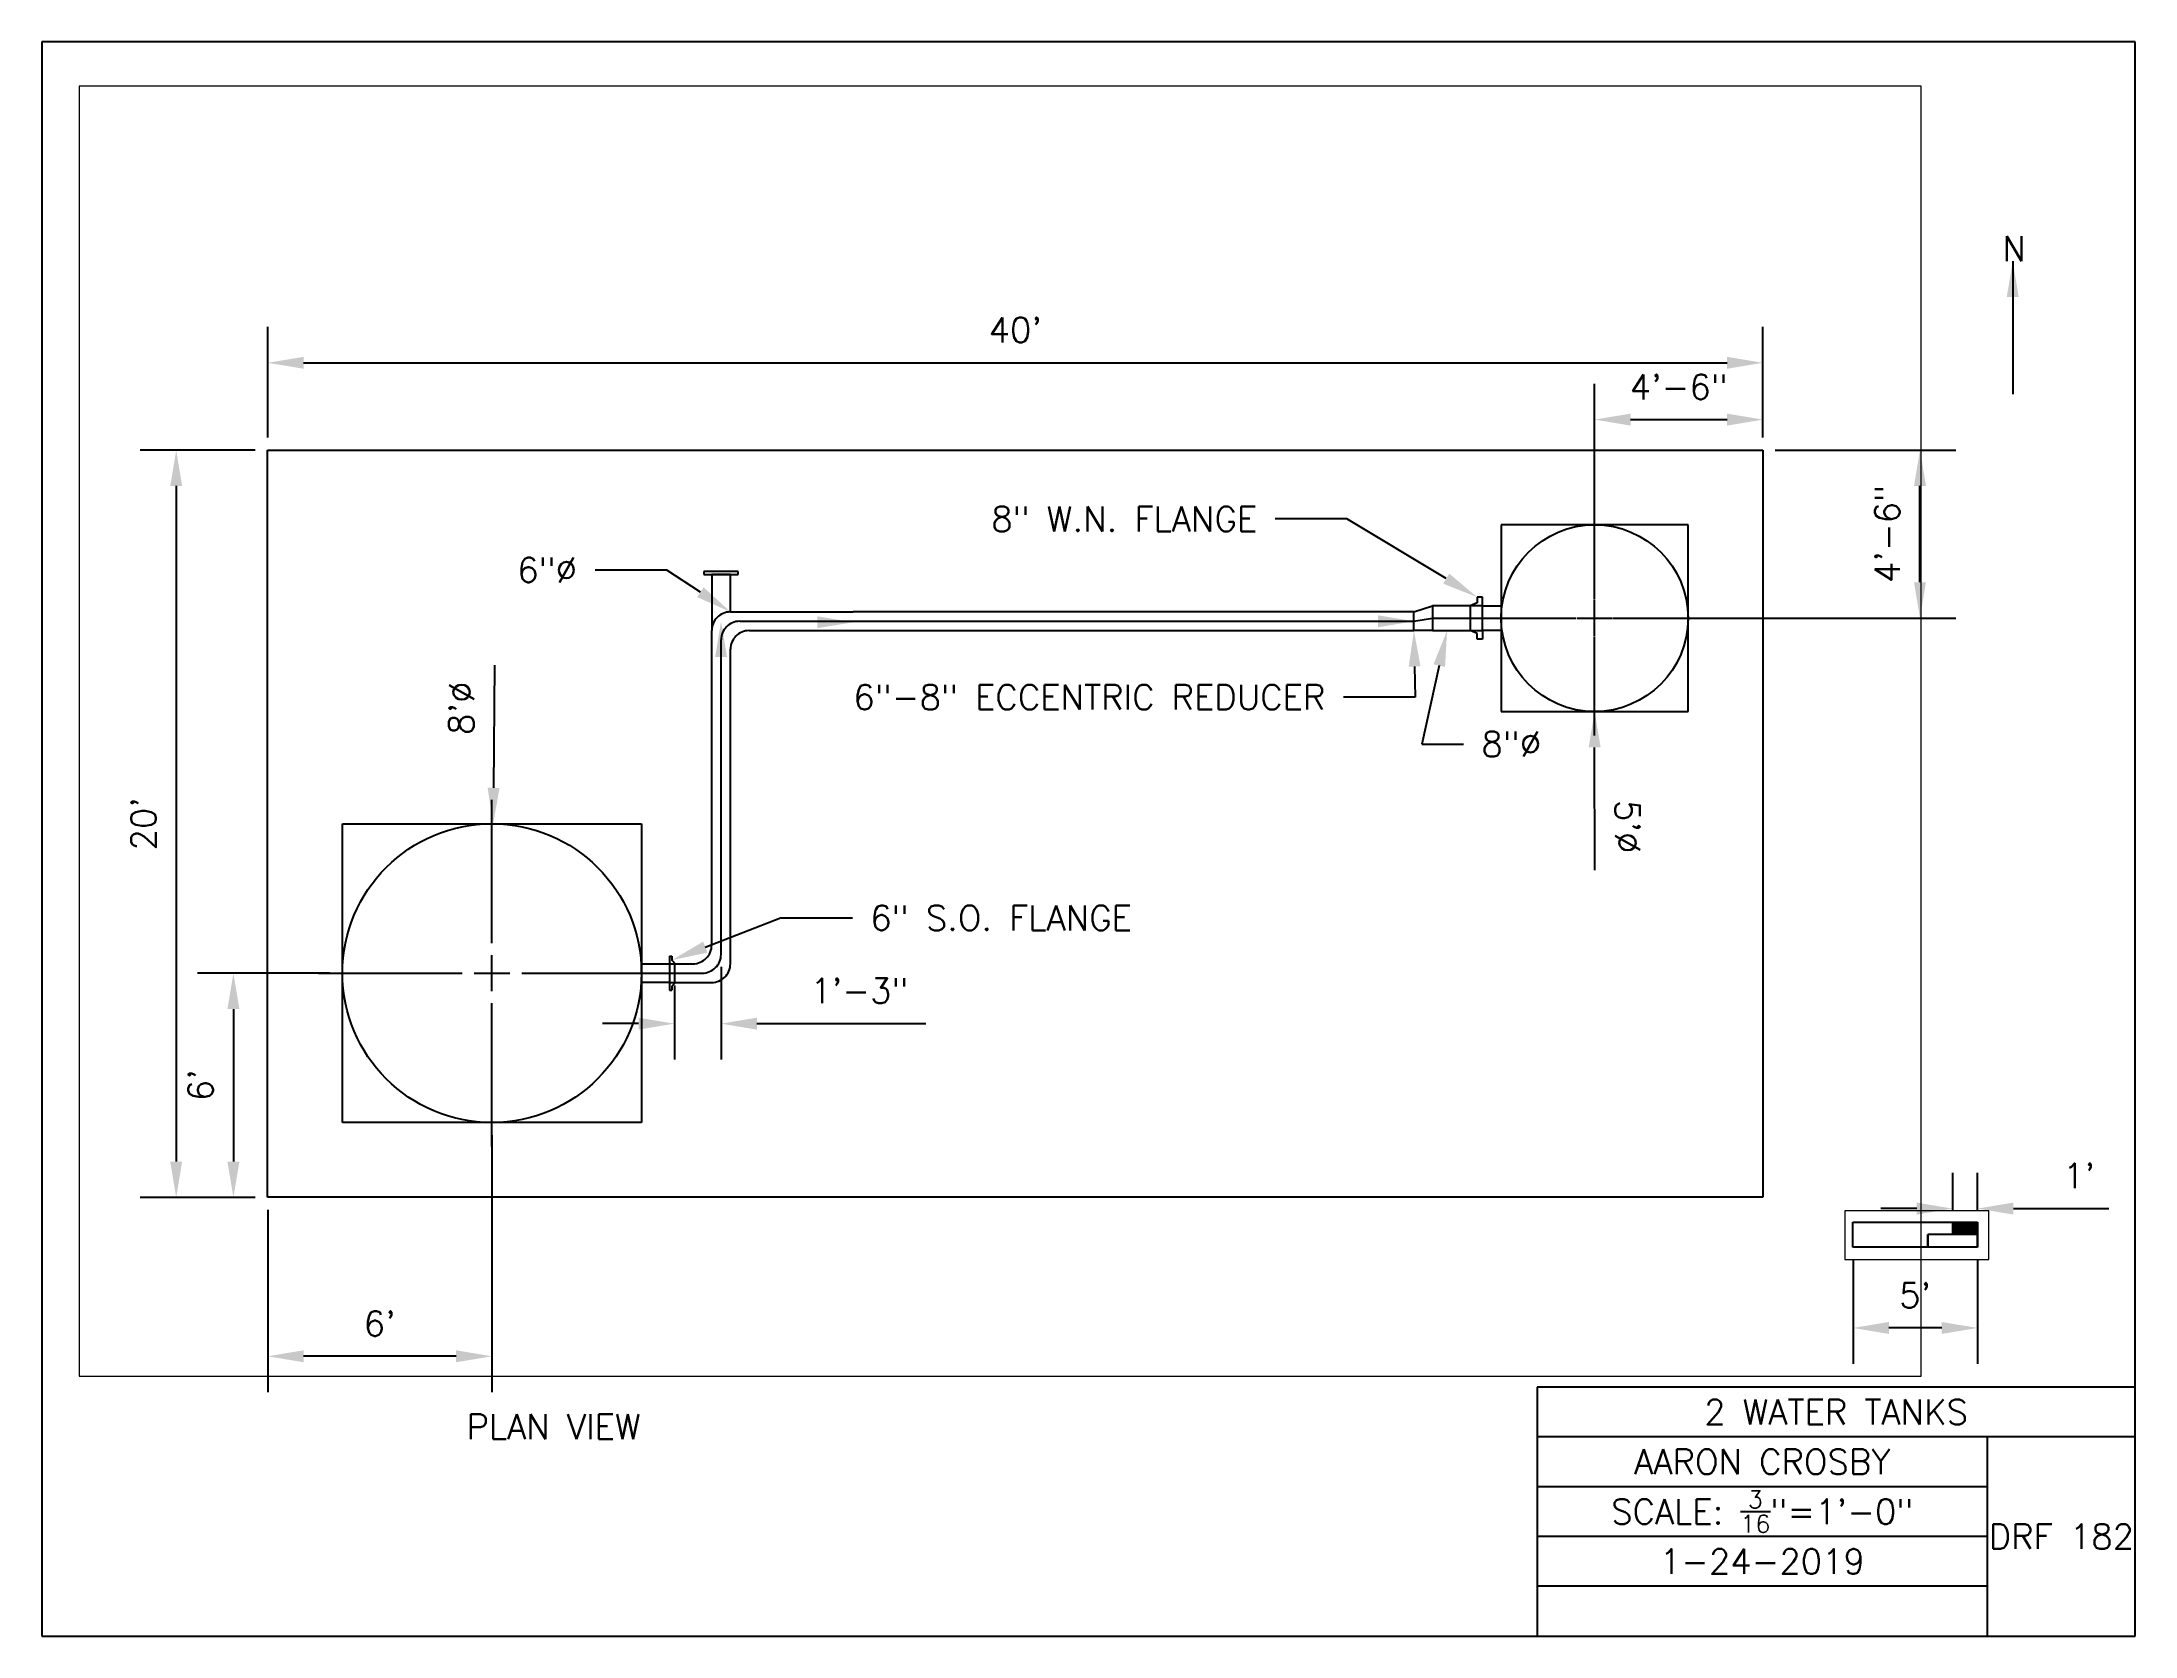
# Paper-space layout 'Layout1' of a CAD drawing. Header units: inches. Extents: x 0.1 to 10.6, y -0.1 to 7.9.
# The model-space entities are those that its viewports show. They can reach past a viewport. Long polylines and large blocks are cut down to what shows.
import ezdxf
from ezdxf import colors
from ezdxf.entities.mleader import LeaderData, LeaderLine
from ezdxf.math import Vec2, Vec3

# ---------------------------------------------------------------- set-up
doc = ezdxf.new("R2010")
doc.units = ezdxf.units.IN
doc.header["$MEASUREMENT"] = 0
doc.linetypes.add('CENTER2', pattern=[1.125, 0.75, -0.125, 0.125, -0.125])
doc.linetypes.add('HIDDEN', pattern=[0.375, 0.25, -0.125])
for name, color, linetype in [('1', 1, 'Continuous'), ('LAYER2', 2, 'HIDDEN'), ('LAYER4', 4, 'Continuous')]:
    doc.layers.add(name, color=color, linetype=linetype)
doc.styles.get("Standard").update_dxf_attribs({"font": 'romans.shx', "height": 0.125})
doc.dimstyles.new('rrrr', dxfattribs={"dimtxt": 0.125, "dimasz": 0.18, "dimexe": 0.18, "dimexo": 0.0625, "dimgap": 0.09, "dimtad": 1, "dimdec": 4, "dimzin": 0, "dimdsep": 46, "dimlunit": 4, "dimtxsty": 'Standard', "dimcen": 0.09, "dimadec": 0, "dimazin": 0, "dimtfac": 1, "dimtdec": 4, "dimtofl": 0, "dimtmove": 0, "dimatfit": 3, "dimfxl": 1, "dimtolj": 1, "dimtzin": 0, "dimarcsym": 0})

# ---------------------------------------------------------------- blocks, each defined once
blk = doc.blocks.new('tba_block')
at = {"layer": '1'}
for p, q in [((10.5, 8), (0, 8)), ((0, 8), (0, 0)), ((10.5, 0), (10.5, 8)), ((10.5, 1.25), (7.5, 1.25)), ((7.5, 1.25), (7.5, 0)), ((10.5, 1), (7.5, 1)), ((9.76, 0), (9.76, 1)), ((9.76, 0.75), (7.5, 0.75)), ((9.76, 0.5), (7.5, 0.5)), ((9.76, 0.25), (7.5, 0.25)), ((0, 0), (10.5, 0))]:
    blk.add_line(p, q, dxfattribs=at)
blk = doc.blocks.new('tba')
at = {"layer": '1'}
blk.add_blockref('tba_block', (0, 0), dxfattribs=at)
blk = doc.blocks.new('*D23')
at = {"layer": 'Defpoints', "color": 0, "transparency": 16777216}
for p in [(8.725, 6.325), (1.225, 5.887), (8.725, 5.887)]:
    blk.add_point(p, dxfattribs=at)
at = {"layer": 'LAYER4', "color": 0, "lineweight": -2, "transparency": 16777216}
for p, q in [((1.225, 5.95), (1.225, 6.505)), ((8.725, 5.95), (8.725, 6.505)), ((1.405, 6.325), (8.545, 6.325))]:
    blk.add_line(p, q, dxfattribs=at)
at = {"layer": 'LAYER4', "color": 0, "transparency": 16777216}
for points in [[(1.405, 6.355), (1.405, 6.295), (1.225, 6.325)], [(8.545, 6.355), (8.545, 6.295), (8.725, 6.325)]]:
    blk.add_solid(points, dxfattribs=at)
at = {"layer": 'LAYER4', "color": 0, "transparency": 16777216, "insert": (4.975, 6.49), "char_height": 0.125, "attachment_point": 5}
blk.add_mtext("\\A1;40'", dxfattribs=at)
blk = doc.blocks.new('*D24')
at = {"layer": 'Defpoints', "color": 0, "transparency": 16777216}
for p in [(1.225, 5.887), (0.766, 2.137), (1.225, 2.137)]:
    blk.add_point(p, dxfattribs=at)
at = {"layer": 'LAYER4', "color": 0, "lineweight": -2, "transparency": 16777216}
for p, q in [((1.162, 5.887), (0.586, 5.887)), ((0.766, 5.707), (0.766, 2.317)), ((1.162, 2.137), (0.586, 2.137))]:
    blk.add_line(p, q, dxfattribs=at)
at = {"layer": 'LAYER4', "color": 0, "transparency": 16777216}
for points in [[(0.736, 5.707), (0.796, 5.707), (0.766, 5.887)], [(0.736, 2.317), (0.796, 2.317), (0.766, 2.137)]]:
    blk.add_solid(points, dxfattribs=at)
at = {"layer": 'LAYER4', "color": 0, "transparency": 16777216, "insert": (0.602, 4.012), "char_height": 0.125, "attachment_point": 5, "rotation": 90}
blk.add_mtext("\\A1;20'", dxfattribs=at)
blk = doc.blocks.new('*D25')
at = {"layer": 'Defpoints', "color": 0, "transparency": 16777216}
for p in [(2.35, 2.512), (1.225, 2.137), (1.225, 1.34)]:
    blk.add_point(p, dxfattribs=at)
at = {"layer": 'LAYER4', "color": 0, "lineweight": -2, "transparency": 16777216}
for p, q in [((2.35, 2.45), (2.35, 1.16)), ((1.225, 2.075), (1.225, 1.16)), ((2.17, 1.34), (1.405, 1.34))]:
    blk.add_line(p, q, dxfattribs=at)
at = {"layer": 'LAYER4', "color": 0, "transparency": 16777216}
for points in [[(1.405, 1.37), (1.405, 1.31), (1.225, 1.34)], [(2.17, 1.37), (2.17, 1.31), (2.35, 1.34)]]:
    blk.add_solid(points, dxfattribs=at)
at = {"layer": 'LAYER4', "color": 0, "transparency": 16777216, "insert": (1.787, 1.504), "char_height": 0.125, "attachment_point": 5}
blk.add_mtext("\\A1;6'", dxfattribs=at)
blk = doc.blocks.new('*D26')
at = {"layer": 'Defpoints', "color": 0, "transparency": 16777216}
for p in [(1.6, 3.262), (1.053, 2.137), (1.225, 2.137)]:
    blk.add_point(p, dxfattribs=at)
at = {"layer": 'LAYER4', "color": 0, "lineweight": -2, "transparency": 16777216}
for p, q in [((1.537, 3.262), (0.873, 3.262)), ((1.053, 3.082), (1.053, 2.317)), ((1.162, 2.137), (0.873, 2.137))]:
    blk.add_line(p, q, dxfattribs=at)
at = {"layer": 'LAYER4', "color": 0, "transparency": 16777216}
for points in [[(1.023, 3.082), (1.083, 3.082), (1.053, 3.262)], [(1.023, 2.317), (1.083, 2.317), (1.053, 2.137)]]:
    blk.add_solid(points, dxfattribs=at)
at = {"layer": 'LAYER4', "color": 0, "transparency": 16777216, "insert": (0.889, 2.7), "char_height": 0.125, "attachment_point": 5, "rotation": 90}
blk.add_mtext("\\A1;6'", dxfattribs=at)
blk = doc.blocks.new('*D27')
at = {"layer": 'Defpoints', "color": 0, "transparency": 16777216}
for p in [(8.725, 6.04), (8.725, 5.887), (7.881, 5.512)]:
    blk.add_point(p, dxfattribs=at)
at = {"layer": 'LAYER4', "color": 0, "lineweight": -2, "transparency": 16777216}
for p, q in [((7.881, 5.575), (7.881, 6.22)), ((8.725, 5.95), (8.725, 6.22)), ((8.061, 6.04), (8.545, 6.04))]:
    blk.add_line(p, q, dxfattribs=at)
at = {"layer": 'LAYER4', "color": 0, "transparency": 16777216}
for points in [[(8.061, 6.07), (8.061, 6.01), (7.881, 6.04)], [(8.545, 6.07), (8.545, 6.01), (8.725, 6.04)]]:
    blk.add_solid(points, dxfattribs=at)
at = {"layer": 'LAYER4', "color": 0, "transparency": 16777216, "insert": (8.303, 6.204), "char_height": 0.125, "attachment_point": 5}
blk.add_mtext('\\A1;4\'-6"', dxfattribs=at)
blk = doc.blocks.new('*D28')
at = {"layer": 'Defpoints', "color": 0, "transparency": 16777216}
for p in [(8.725, 5.887), (9.513, 5.887), (8.35, 5.044)]:
    blk.add_point(p, dxfattribs=at)
at = {"layer": 'LAYER4', "color": 0, "lineweight": -2, "transparency": 16777216}
for p, q in [((8.787, 5.887), (9.693, 5.887)), ((9.513, 5.224), (9.513, 5.707)), ((8.412, 5.044), (9.693, 5.044))]:
    blk.add_line(p, q, dxfattribs=at)
at = {"layer": 'LAYER4', "color": 0, "transparency": 16777216}
for points in [[(9.483, 5.707), (9.543, 5.707), (9.513, 5.887)], [(9.483, 5.224), (9.543, 5.224), (9.513, 5.044)]]:
    blk.add_solid(points, dxfattribs=at)
at = {"layer": 'LAYER4', "color": 0, "transparency": 16777216, "insert": (9.349, 5.466), "char_height": 0.125, "attachment_point": 5, "rotation": 90}
blk.add_mtext('\\A1;4\'-6"', dxfattribs=at)
blk = doc.blocks.new('*D29')
at = {"layer": 'Defpoints', "color": 0, "transparency": 16777216}
for p in [(3.265, 3.262), (3.499, 3.356), (3.499, 3.009)]:
    blk.add_point(p, dxfattribs=at)
at = {"layer": 'LAYER4', "color": 0, "lineweight": -2, "transparency": 16777216}
for p, q in [((3.499, 3.294), (3.499, 2.829)), ((3.265, 3.2), (3.265, 2.829)), ((3.085, 3.009), (2.905, 3.009)), ((3.679, 3.009), (4.527, 3.009))]:
    blk.add_line(p, q, dxfattribs=at)
at = {"layer": 'LAYER4', "color": 0, "transparency": 16777216}
for points in [[(3.085, 3.039), (3.085, 2.979), (3.265, 3.009)], [(3.679, 3.039), (3.679, 2.979), (3.499, 3.009)]]:
    blk.add_solid(points, dxfattribs=at)
at = {"layer": 'LAYER4', "color": 0, "transparency": 16777216, "insert": (4.193, 3.174), "char_height": 0.125, "attachment_point": 5}
blk.add_mtext('\\A1;1\'-3"', dxfattribs=at)
blk = doc.blocks.new('*U30')
at = {"layer": 'LAYER4', "color": 0, "linetype": 'CENTER2', "transparency": 16777216}
for p, q in [((0, 0.15), (0, 0.87)), ((-0.87, 0), (-0.15, 0)), ((0.15, 0), (0.87, 0)), ((0, -0.87), (0, -0.15))]:
    blk.add_line(p, q, dxfattribs=at)
at = {"layer": 'LAYER4', "color": 0, "linetype": 'Continuous', "transparency": 16777216}
for p, q in [((-0.075, 0), (0.075, 0)), ((0, -0.075), (0, 0.075))]:
    blk.add_line(p, q, dxfattribs=at)
blk = doc.blocks.new('*U31')
at = {"layer": 'LAYER4', "color": 0, "linetype": 'CENTER2', "transparency": 16777216}
for p, q in [((0, 0.09375), (0, 0.58875)), ((-0.58875, 0), (-0.09375, 0)), ((0.09375, 0), (0.58875, 0)), ((0, -0.58875), (0, -0.09375))]:
    blk.add_line(p, q, dxfattribs=at)
at = {"layer": 'LAYER4', "color": 0, "linetype": 'Continuous', "transparency": 16777216}
for p, q in [((-0.046875, 0), (0.046875, 0)), ((0, -0.046875), (0, 0.046875))]:
    blk.add_line(p, q, dxfattribs=at)
blk = doc.blocks.new('*D32')
at = {"layer": 'Defpoints', "color": 0, "transparency": 16777216}
for p in [(2.356, 4.012), (2.343, 2.513)]:
    blk.add_point(p, dxfattribs=at)
at = {"layer": 'LAYER4', "color": 0, "lineweight": -2, "transparency": 16777216}
for p, q in [((2.363, 4.808), (2.358, 4.192)), ((2.26, 3.262), (2.44, 3.262)), ((2.35, 3.172), (2.35, 3.352))]:
    blk.add_line(p, q, dxfattribs=at)
at = {"layer": 'LAYER4', "color": 0, "transparency": 16777216}
blk.add_solid([(2.328, 4.193), (2.388, 4.192), (2.356, 4.012)], dxfattribs=at)
at = {"layer": 'LAYER4', "color": 0, "transparency": 16777216, "insert": (2.197, 4.592), "char_height": 0.125, "attachment_point": 5, "rotation": 89.5021}
blk.add_mtext("\\A1;8'%%C", dxfattribs=at)
blk = doc.blocks.new('*D33')
at = {"layer": 'Defpoints', "color": 0, "transparency": 16777216}
for p in [(7.881, 5.512), (7.881, 4.575)]:
    blk.add_point(p, dxfattribs=at)
at = {"layer": 'LAYER4', "color": 0, "lineweight": -2, "transparency": 16777216}
for p, q in [((7.791, 5.044), (7.971, 5.044)), ((7.881, 4.954), (7.881, 5.134)), ((7.882, 3.779), (7.881, 4.395))]:
    blk.add_line(p, q, dxfattribs=at)
at = {"layer": 'LAYER4', "color": 0, "transparency": 16777216}
blk.add_solid([(7.911, 4.395), (7.851, 4.395), (7.881, 4.575)], dxfattribs=at)
at = {"layer": 'LAYER4', "color": 0, "transparency": 16777216, "insert": (8.046, 3.997), "char_height": 0.125, "attachment_point": 5, "rotation": 270.0324}
blk.add_mtext("\\A1;5'%%C", dxfattribs=at)
blk = doc.blocks.new('*D36')
at = {"layer": 'Defpoints', "color": 0, "transparency": 16777216}
for p in [(9.177, 1.888), (9.802, 1.888), (9.177, 1.482)]:
    blk.add_point(p, dxfattribs=at)
at = {"layer": 'LAYER4', "color": 0, "lineweight": -2, "transparency": 16777216}
for p, q in [((9.177, 1.825), (9.177, 1.302)), ((9.802, 1.825), (9.802, 1.302)), ((9.622, 1.482), (9.357, 1.482))]:
    blk.add_line(p, q, dxfattribs=at)
at = {"layer": 'LAYER4', "color": 0, "transparency": 16777216}
for points in [[(9.357, 1.512), (9.357, 1.452), (9.177, 1.482)], [(9.622, 1.512), (9.622, 1.452), (9.802, 1.482)]]:
    blk.add_solid(points, dxfattribs=at)
at = {"layer": 'LAYER4', "color": 0, "transparency": 16777216, "insert": (9.489, 1.646), "char_height": 0.125, "width": 0.1369, "attachment_point": 5}
blk.add_mtext("\\A1;5'", dxfattribs=at)
blk = doc.blocks.new('*D37')
at = {"layer": 'Defpoints', "color": 0, "transparency": 16777216}
for p in [(9.677, 2.013), (9.802, 2.081), (9.802, 2.013)]:
    blk.add_point(p, dxfattribs=at)
at = {"layer": 'LAYER4', "color": 0, "lineweight": -2, "transparency": 16777216}
for p, q in [((9.677, 2.075), (9.677, 2.261)), ((9.802, 2.075), (9.802, 2.261)), ((9.497, 2.081), (9.317, 2.081)), ((9.982, 2.081), (10.461, 2.081))]:
    blk.add_line(p, q, dxfattribs=at)
at = {"layer": 'LAYER4', "color": 0, "transparency": 16777216}
for points in [[(9.497, 2.111), (9.497, 2.051), (9.677, 2.081)], [(9.982, 2.111), (9.982, 2.051), (9.802, 2.081)]]:
    blk.add_solid(points, dxfattribs=at)
at = {"layer": 'LAYER4', "color": 0, "transparency": 16777216, "insert": (10.311, 2.246), "char_height": 0.125, "attachment_point": 5}
blk.add_mtext("\\A1;1'", dxfattribs=at)

msp = doc.modelspace()

# ---------------------------------------------------------------- hatches: boundary and pattern name
at = {"layer": 'LAYER4', "true_color": 0x000000}
h = msp.add_hatch(color=18, dxfattribs=at)
h.dxf.hatch_style = 1
h.paths.add_polyline_path([(1147.82875, 179.33007), (1141.82875, 179.33007), (1141.82875, 167.33007), (1147.82875, 167.33007)])

# ---------------------------------------------------------------- linework, layer by layer
for p, q in [((346.91305, 85.40045), (346.91305, 325.40045)), ((346.91305, 325.40045), (826.91305, 325.40045)), ((826.91305, 325.40045), (826.91305, 85.40045)), ((826.91305, 325.40045), (826.91305, 271.40045)), ((802.91305, 301.40045), (742.91305, 301.40045)), ((742.91305, 301.40045), (742.91305, 241.40045)), ((802.91305, 271.40045), (802.91305, 301.40045)), ((735.16305, 276.35045), (732.91305, 275.40045)), ((736.91305, 278.15045), (735.16305, 278.15045)), ((735.16305, 278.15045), (735.16305, 276.35045)), ((736.91305, 275.40045), (736.91305, 278.15045)), ((714.91305, 267.40045), (714.91305, 273.40045)), ((720.91305, 275.40045), (720.91305, 267.40045)), ((720.91305, 275.40045), (720.91305, 267.40045)), ((736.91305, 275.40045), (732.91305, 275.40045)), ((732.91305, 275.40045), (732.91305, 267.40045)), ((736.91305, 267.40045), (736.91305, 275.40045)), ((736.91305, 275.40045), (743.18091, 275.40045)), ((736.91305, 267.40045), (736.91305, 275.40045)), ((742.91305, 271.40045), (742.91305, 267.40045)), ((742.91305, 271.40045), (742.91305, 267.40045)), ((802.91305, 241.40045), (802.91305, 271.40045)), ((732.91305, 267.40045), (736.91305, 267.40045)), ((735.16305, 266.45045), (732.91305, 267.40045)), ((735.16305, 264.65045), (735.16305, 266.45045)), ((736.91305, 264.65045), (735.16305, 264.65045)), ((742.91305, 267.40045), (736.91305, 267.40045)), ((736.91305, 267.40045), (736.91305, 264.65045)), ((742.91305, 241.40045), (802.91305, 241.40045)), ((370.91305, 109.40045), (370.91305, 205.40045)), ((370.91305, 205.40045), (418.91305, 205.40045)), ((418.91305, 205.40045), (466.91305, 205.40045)), ((466.91305, 205.40045), (466.91305, 109.40045)), ((475.91305, 162.90045), (476.66305, 162.90045)), ((475.91305, 162.90045), (475.91305, 151.90045)), ((476.66305, 162.90045), (476.66305, 161.57372)), ((477.47555, 160.71295), (476.66305, 161.57372)), ((346.91305, 85.40045), (346.91305, 157.40045)), ((466.91305, 157.40045), (466.91305, 160.40045)), ((466.91305, 160.40045), (475.91305, 160.40045)), ((475.91305, 160.40045), (475.91305, 154.40045)), ((475.91305, 160.40045), (477.47555, 160.40045)), ((477.47555, 160.71295), (477.47555, 154.08795)), ((477.47555, 160.40045), (477.47555, 160.40045)), ((475.91305, 154.40045), (466.81921, 154.40045)), ((475.91305, 154.40045), (477.47555, 154.40045)), ((475.91305, 151.90045), (476.66305, 151.90045)), ((477.47555, 154.08795), (476.66305, 153.22717)), ((476.66305, 153.22717), (476.66305, 151.90045)), ((466.91305, 109.40045), (370.91305, 109.40045)), ((826.91305, 85.40045), (346.91305, 85.40045))]:
    msp.add_line(p, q)
for centre, radius in [((772.91305, 271.40045), 30), ((418.91305, 157.40045), 48)]:
    msp.add_circle(centre, radius)
at = {"layer": 'LAYER2'}
for p, q in [((497.97555, 286.40045), (486.97555, 286.40045)), ((486.97555, 286.40045), (486.97555, 285.40045)), ((486.97555, 285.40045), (497.97555, 285.40045)), ((495.47555, 285.40045), (489.47555, 285.40045)), ((489.47555, 285.40045), (489.47555, 267.40045)), ((495.47555, 273.40045), (495.47555, 285.40045)), ((497.97555, 285.40045), (497.97555, 286.40045)), ((495.47555, 273.40045), (534.91305, 273.40045)), ((498.47555, 270.40045), (714.91305, 270.40045)), ((714.91305, 273.40045), (534.91305, 273.40045)), ((714.91305, 273.40045), (720.91305, 275.40045)), ((714.91305, 270.40045), (720.91305, 271.40045)), ((732.91305, 275.40045), (720.91305, 275.40045)), ((720.91305, 271.40045), (742.91305, 271.40045)), ((489.47555, 166.40045), (489.47555, 267.40045)), ((492.47555, 163.40045), (492.47555, 264.40045)), ((501.47555, 267.40045), (534.91305, 267.40045)), ((534.91305, 267.40045), (714.91305, 267.40045)), ((720.91305, 267.40045), (714.91305, 267.40045)), ((720.91305, 267.40045), (732.91305, 267.40045)), ((495.47555, 160.40045), (495.47555, 261.40045)), ((466.91305, 157.40045), (486.47555, 157.40045)), ((477.47555, 160.40045), (483.47555, 160.40045)), ((477.47555, 154.40045), (489.47555, 154.40045)), ((489.47555, 154.40045), (489.47555, 154.40045))]:
    msp.add_line(p, q, dxfattribs=at)
for centre, start, end in [((495.47555, 267.40045), 90, 180), ((498.47555, 264.40045), 90, 180), ((501.47555, 261.40045), 90, 180), ((483.47555, 166.40045), 270, 0), ((486.47555, 163.40045), 270, 0), ((489.47555, 160.40045), 270, 0)]:
    msp.add_arc(centre, 6, start, end, dxfattribs=at)
at = {"layer": 'LAYER4'}
for p, q in [((1141.82875, 119.33007), (1141.82875, 179.33007)), ((1141.82875, 179.33007), (1153.82875, 179.33007)), ((1153.82875, 179.33007), (1147.82875, 179.33007)), ((1147.82875, 179.33007), (1147.82875, 155.33007)), ((1153.82875, 179.33007), (1153.82875, 119.33007)), ((1141.82875, 155.33007), (1141.82875, 167.33007)), ((1141.82875, 167.33007), (1147.82875, 167.33007)), ((1147.82875, 155.33007), (1153.82875, 155.33007)), ((1153.82875, 155.33007), (1147.82875, 155.33007)), ((1153.82875, 119.33007), (1141.82875, 119.33007))]:
    msp.add_line(p, q, dxfattribs=at)

psp = doc.layouts.get("Layout1")

# ---------------------------------------------------------------- linework, layer by layer
at = {"layer": 'LAYER4'}
psp.add_line((9.9782757, 6.8356904), (9.9782757, 6.1679123), dxfattribs=at)
for points in [[(9.9482757, 6.6556904), (10.0082757, 6.6556904), (9.9782757, 6.8356904)], [(3.9821969, 5.0531107), (3.9821969, 4.9931107), (4.1621969, 5.0231107)], [(6.7946969, 5.0581007), (6.7946969, 4.9981007), (6.9746969, 5.0281007)], [(3.469111, 4.8481007), (3.529111, 4.8481007), (3.499111, 5.0281007)]]:
    psp.add_solid(points, dxfattribs=at)

# ---------------------------------------------------------------- block references
psp.add_blockref('tba', (0.0921884, -0.0644547), dxfattribs=at)
at = {"layer": 'LAYER4', "linetype": 'CENTER2'}
for name, p in [('*U31', (7.8809469, 5.0437257)), ('*U30', (2.3496969, 3.2624757))]:
    psp.add_blockref(name, p, dxfattribs=at)

# ---------------------------------------------------------------- texts
at = {"layer": 'LAYER4'}
psp.add_text('N', height=0.125, dxfattribs=at).set_placement((9.9265926, 6.8356904))
at = {"layer": 'LAYER4', "char_height": 0.125}
for s, width, insert, attachment_point in [('2 WATER TANKS', 3, (9.0921884, 1.0605453), 5), ('PLAN VIEW', 4.229727592, (2.2223571, 1.0495052), 1), ('AARON CROSBY', 2.26, (8.7221884, 0.8105453), 5), ('\\A1;SCALE: {\\H0.7x;\\S3/16;}"=1\'-0"', 2.26, (8.7221884, 0.5605453), 5), ('DRF 182', 0.74, (10.2221884, 0.4355453), 5), ('1-24-2019', 2.26, (8.7221884, 0.3105453), 5)]:
    psp.add_mtext_dynamic_manual_height_columns(s, width=width, gutter_width=0.625, heights=[0], dxfattribs=dict(at, insert=insert, attachment_point=attachment_point))

# ---------------------------------------------------------------- dimensions: what is measured, and where the dimension line sits
at = {"layer": 'LAYER4'}
for base, p1, p2, picture, middle in [((8.7246969, 6.3251535), (1.2246969, 5.8874757), (8.7246969, 5.8874757), '*D23', (4.9746969, 6.4895583)), ((8.7246969, 6.0399004), (7.8809469, 5.5124757), (8.7246969, 5.8874757), '*D27', (8.3028219, 6.2043052)), ((3.499111, 3.0094843), (3.264736, 3.2624757), (3.499111, 3.3562257), '*D29', (4.1931586, 3.173889)), ((1.2246969, 1.3400163), (2.3496969, 2.5124757), (1.2246969, 2.1374757), '*D25', (1.7871969, 1.504421))]:
    dim = psp.add_linear_dim(base=base, p1=p1, p2=p2, dimstyle='rrrr', override={"dimlfac": -64}, dxfattribs=at)
    dim.commit()
    dim.dimension.update_dxf_attribs({"geometry": picture, "text_midpoint": middle})
for base, p1, p2, picture, middle in [((0.7663441, 2.1374757), (1.2246969, 5.8874757), (1.2246969, 2.1374757), '*D24', (0.6019393, 4.0124757)), ((9.5132715, 5.8874757), (8.3496969, 5.0437257), (8.7246969, 5.8874757), '*D28', (9.3488667, 5.4656007)), ((1.0530913, 2.1374757), (1.5996969, 3.2624757), (1.2246969, 2.1374757), '*D26', (0.8886866, 2.6999757))]:
    dim = psp.add_linear_dim(base=base, p1=p1, p2=p2, angle=90, dimstyle='rrrr', override={"dimlfac": -64}, dxfattribs=at)
    dim.commit()
    dim.dimension.update_dxf_attribs({"geometry": picture, "text_midpoint": middle})
for p1, p2, text, picture, middle in [((7.8806822, 5.5124756), (7.8812117, 4.5749757), "5'%%C", '*D33', (8.0459428, 3.9970925)), ((2.3431797, 2.512504), (2.3562141, 4.0124473), "8'%%C", '*D32', (2.196838, 4.5918303))]:
    dim = psp.add_diameter_dim_2p(p1=p1, p2=p2, text=text, dimstyle='rrrr', override={"dimlfac": -64}, dxfattribs=at)
    dim.commit()
    dim.dimension.update_dxf_attribs({"geometry": picture, "text_midpoint": middle})
for base, p1, p2, text, picture, middle in [((9.8017684, 2.0812803), (9.6767684, 2.0126488), (9.8017684, 2.0126488), "1'", '*D37', (10.3112922, 2.2456851)), ((9.1767684, 1.4815185), (9.8017684, 1.8876488), (9.1767684, 1.8876488), "5'", '*D36', (9.4892684, 1.6459233))]:
    dim = psp.add_linear_dim(base=base, p1=p1, p2=p2, text=text, dimstyle='rrrr', override={"dimlfac": -96}, dxfattribs=at)
    dim.commit()
    dim.dimension.update_dxf_attribs({"geometry": picture, "text_midpoint": middle})

# ---------------------------------------------------------------- leaders
ml = psp.add_multileader_mtext('Standard', dxfattribs=at)
ml.set_content('{\\C256;8" W.N. FLANGE}', color=256)
ml.set_leader_properties()
ml.build(insert=Vec2(0, 0))
ml.multileader.update_dxf_attribs({"dogleg_length": 0.36, "arrow_head_size": 0.18})
ctx = ml.context
ctx.base_point, ctx.char_height, ctx.arrow_head_size, ctx.landing_gap_size, ctx.plane_origin = Vec3(4.5985383, 5.5412821), 0.125, 0.18, 0.09, Vec3(7.2911032, 5.1491944)
ctx.text_align_type = 2
notes = []
notes.append((ctx, [(0, (1, 1, 0), (6.6385383, 5.5412821), (-1, 0), 0.36, [(0, [(7.2911032, 5.1491944)], 0, [])])]))
ctx.mtext.insert, ctx.mtext.alignment, ctx.mtext.flow_direction = Vec3(6.1885383, 5.6037821), 3, 5
ml = psp.add_multileader_mtext('Standard', dxfattribs=at)
ml.set_content('6"%%C', color=256)
ml.set_leader_properties()
ml.build(insert=Vec2(0, 0))
ml.multileader.update_dxf_attribs({"dogleg_length": 0.36, "arrow_head_size": 0.18})
ctx = ml.context
ctx.base_point, ctx.char_height, ctx.arrow_head_size, ctx.landing_gap_size, ctx.plane_origin = Vec3(2.4130927, 5.2852452), 0.125, 0.18, 0.09, Vec3(3.452236, 5.0749757)
ctx.text_align_type = 2
notes.append((ctx, [(0, (1, 1, 0), (3.2269022, 5.2852452), (-1, 0), 0.36, [(0, [(3.545986, 5.0749757)], 0, [])])]))
ctx.mtext.insert, ctx.mtext.alignment, ctx.mtext.flow_direction = Vec3(2.7769022, 5.3477452), 3, 5
ml = psp.add_multileader_mtext('Standard', dxfattribs=at)
ml.set_content('{\\C256;6"-8" ECCENTRIC REDUCER}', color=256)
ml.set_leader_properties()
ml.build(insert=Vec2(0, 0))
ml.multileader.update_dxf_attribs({"dogleg_length": 0.36, "arrow_head_size": 0.18})
ctx = ml.context
ctx.base_point, ctx.char_height, ctx.arrow_head_size, ctx.landing_gap_size, ctx.plane_origin = Vec3(3.8157006, 4.6471831), 0.125, 0.18, 0.09, Vec3(6.9746969, 4.9812257)
ctx.text_align_type = 2
notes.append((ctx, [(0, (1, 1, 0), (6.9807006, 4.6471831), (-1, 0), 0.36, [(0, [(6.9746969, 4.9812257)], 0, [])])]))
ctx.mtext.insert, ctx.mtext.alignment, ctx.mtext.flow_direction = Vec3(6.5307006, 4.7096831), 3, 5
ml = psp.add_multileader_mtext('Standard', dxfattribs=at)
ml.set_content('{\\C256;8"%%C}', color=256)
ml.set_leader_properties()
ml.build(insert=Vec2(0, 0))
ml.multileader.update_dxf_attribs({"dogleg_length": 0.36, "arrow_head_size": 0.18})
ctx = ml.context
ctx.base_point, ctx.char_height, ctx.arrow_head_size, ctx.landing_gap_size, ctx.plane_origin = Vec3(7.2231329, 4.4117131), 0.125, 0.18, 0.09, Vec3(7.0684469, 4.9812257)
notes.append((ctx, [(0, (1, 1, 0), (7.0145384, 4.4117131), (1, 0), 0.2085945, [(0, [(7.140793, 4.9812257)], 0, [])])]))
ctx.mtext.insert, ctx.mtext.flow_direction = Vec3(7.3131329, 4.4742131), 5
ml = psp.add_multileader_mtext('Standard', dxfattribs=at)
ml.set_content('{\\C256;6" S.O. FLANGE}', color=256)
ml.set_leader_properties()
ml.build(insert=Vec2(0, 0))
ml.multileader.update_dxf_attribs({"dogleg_length": 0.36, "arrow_head_size": 0.18})
ctx = ml.context
ctx.base_point, ctx.char_height, ctx.arrow_head_size, ctx.landing_gap_size, ctx.plane_origin = Vec3(4.1577923, 3.5395153), 0.125, 0.18, 0.09, Vec3(3.2520407, 3.327683)
notes.append((ctx, [(0, (1, 1, 0), (3.7977923, 3.5395153), (1, 0), 0.36, [(0, [(3.2520407, 3.327683)], 0, [])])]))
ctx.mtext.insert, ctx.mtext.flow_direction = Vec3(4.2477923, 3.6020153), 5
for ctx, leaders in notes:
    for number, flags, end, landing, length, lines in leaders:
        leader = LeaderData()
        leader.index, (leader.has_last_leader_line, leader.has_dogleg_vector, leader.attachment_direction) = number, flags
        leader.last_leader_point, leader.dogleg_vector, leader.dogleg_length = Vec3(end), Vec3(landing), length
        for number, points, colour, breaks in lines:
            line = LeaderLine()
            line.index, line.vertices, line.color, line.breaks = number, Vec3.list(points), colors.encode_raw_color(colour), breaks
            leader.lines.append(line)
        ctx.leaders.append(leader)

# ---------------------------------------------------------------- viewports
at = {"layer": 'Defpoints'}
psp.add_viewport(center=(4.8985301, 4.4768578), size=(9.2397578, 6.472654597), view_center_point=(582.0383768, 235.120901), view_height=414.249894193, dxfattribs=at)
at = {"layer": 'Defpoints', "view_twist_angle": 270}
psp.add_viewport(center=(9.4971438, 1.9474996), size=(0.7217693, 0.245568824), view_center_point=(150.0861085, -1148.0830782), view_height=23.5746071, status=3, dxfattribs=at)

doc.saveas('drawing.dxf')
